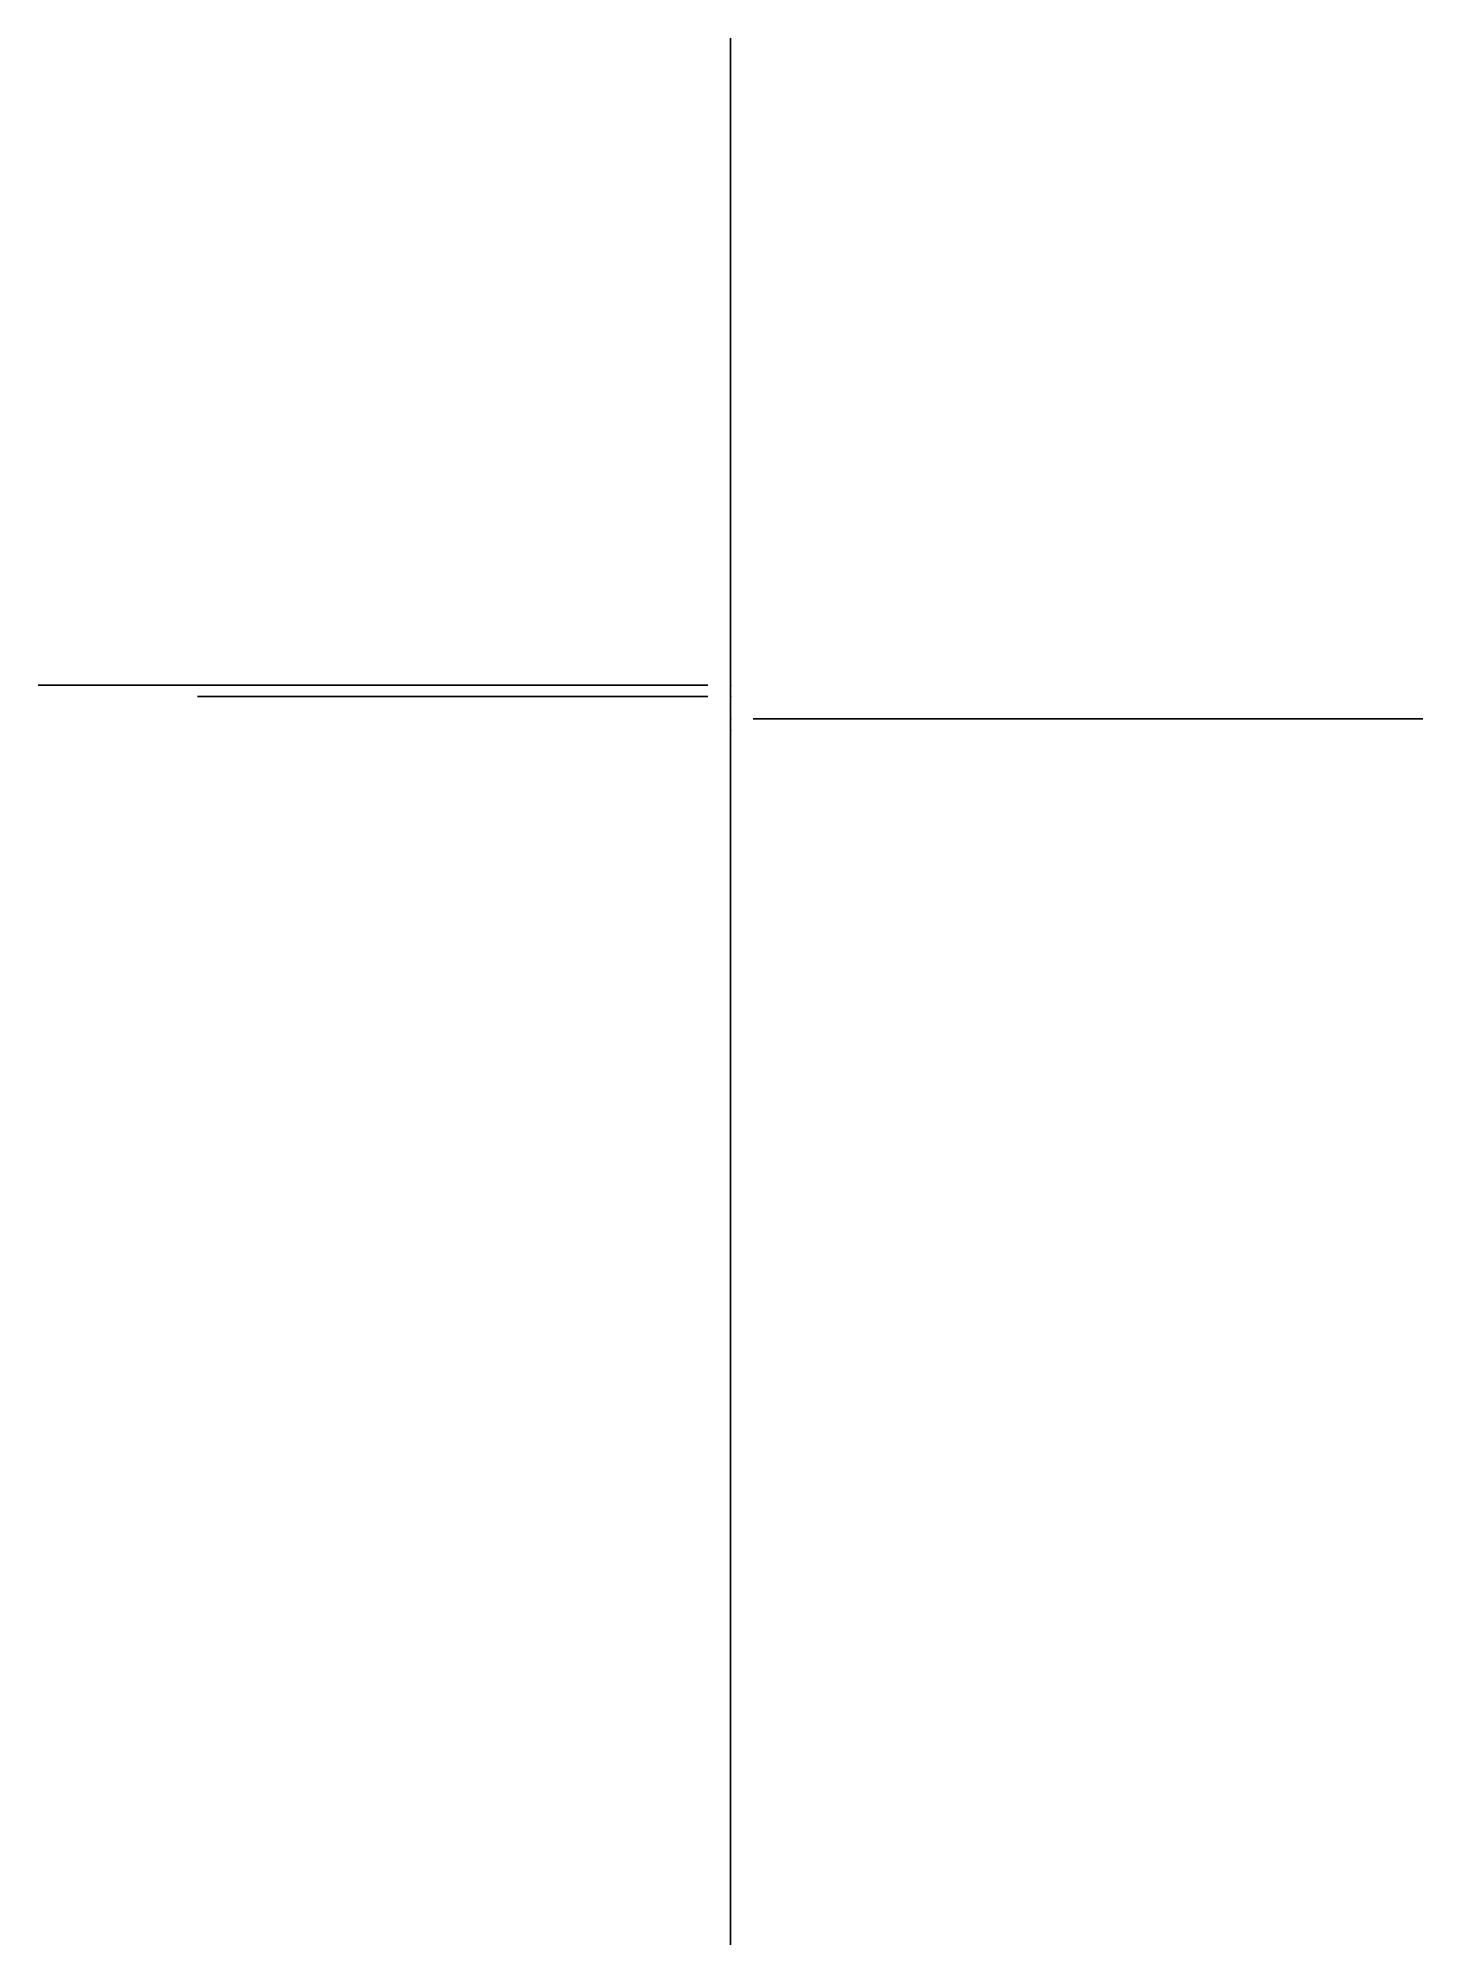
# Model space of a CAD drawing. Header units: centimetres. Extents: x -5 to 5, y -8.8 to 5.
import ezdxf

# ---------------------------------------------------------------- set-up
doc = ezdxf.new("R2010")
doc.units = ezdxf.units.CM
doc.header["$MEASUREMENT"] = 0
for name, color, linetype in [('X+Y+ Corner (x1) v1_Sketch1', 7, 'Continuous'), ('X+Y+ Corner (x1) v1_Sketch2', 7, 'Continuous'), ('X+Y+ Corner (x1) v1_Sketch3', 7, 'Continuous'), ('X+Y+ Corner (x1) v1_Sketch4', 7, 'Continuous'), ('X+Y+ Corner (x1) v1_Sketch5', 7, 'Continuous'), ('X+Y+ Corner (x1) v1_Sketch6', 7, 'Continuous'), ('X+Y+ Corner (x1) v1_Sketch7', 7, 'Continuous')]:
    doc.layers.add(name, color=color, linetype=linetype)

msp = doc.modelspace()

# ---------------------------------------------------------------- linework, layer by layer
at = {"layer": 'X+Y+ Corner (x1) v1_Sketch1'}
for p, q in [((0, 0.85, -0.675), (0, 5, -0.675)), ((0, 5, -0.675), (0, 5, -10.675)), ((0, 5, -10.675), (0, 0.85, -10.675)), ((0, 0, -5.675), (0, 5, -5.675)), ((0, 0.85), (0, 0.85, -11.35)), ((0, 0.85, -11.35), (0, 0, -11.35)), ((0, 0), (0, 0.85)), ((0, 0.85, -10.675), (0, 0.85, -0.675)), ((0, 0, -11.35), (0, 0))]:
    msp.add_line(p, q, dxfattribs=at)
msp.add_point((0, 0), dxfattribs=at)
at = {"layer": 'X+Y+ Corner (x1) v1_Sketch2'}
for p, q in [((0, 0.08128), (0, 0.08128, -0.675)), ((0, 0.08128, -0.675), (0, 0.08128, -10.675)), ((0, 0.08128, -10.675), (0, 0.08128, -11.35)), ((0, 0.08128, -11.35), (0, 0.08128)), ((0.16256, 0.08128), (5, 0.08128)), ((5, 0.08128, -11.35), (0.16256, 0.08128, -11.35)), ((0.16256, 0.08128, -11.35), (0.16256, 0.08128)), ((5, 0.08128, -5.675), (0.16256, 0.08128, -5.675)), ((0.85, 0.08128, -0.675), (0.85, 0.08128)), ((5, 0.08128, -0.675), (0.85, 0.08128, -0.675)), ((0.85, 0.08128, -10.675), (0.85, 0.08128, -11.35)), ((5, 0.08128, -10.675), (0.85, 0.08128, -10.675)), ((5, 0.08128), (5, 0.08128, -11.35))]:
    msp.add_line(p, q, dxfattribs=at)
msp.add_point((0, 0.08128), dxfattribs=at)
at = {"layer": 'X+Y+ Corner (x1) v1_Sketch3'}
for p, q in [((0, -4.67488, -10.175), (0, 0.16256, -10.175)), ((0, 0.16256, -11.35), (0, 0.16256)), ((0, 0.16256), (0, -0.52488)), ((0, -0.52488, -11.35), (0, 0.16256, -11.35)), ((0, -4.67488, -1.175), (0, 0.16256, -1.175)), ((0, -4.67488, -10.675), (0, -0.52488, -10.675)), ((0, -0.52488), (0, -0.52488, -0.675)), ((0, -0.52488, -0.675), (0, -4.67488, -0.675)), ((0, -0.52488, -10.675), (0, -0.52488, -11.35)), ((0, -4.67488, -7.645), (0, -0.87488, -7.645)), ((0, -0.87488, -1.675), (0, -0.87488, -1.855)), ((0, -4.67488, -1.675), (0, -0.87488, -1.675)), ((0, -0.87488, -1.855), (0, -4.67488, -1.855)), ((0, -0.87488, -7.645), (0, -0.87488, -7.825)), ((0, -0.87488, -7.825), (0, -4.67488, -7.825)), ((0, -4.67488, -0.675), (0, -4.67488, -10.675)), ((0, -4.67488, -1.855), (0, -4.67488, -1.675)), ((0, -4.67488, -7.825), (0, -4.67488, -7.645))]:
    msp.add_line(p, q, dxfattribs=at)
at = {"layer": 'X+Y+ Corner (x1) v1_Sketch3', "extrusion": (1, -4e-16, 0)}
for centre in [(-2.17488, -10.175), (-2.17488, -1.175), (-3.42488, -10.175), (-3.42488, -1.175)]:
    msp.add_circle(centre, 0.165, dxfattribs=at)
at = {"layer": 'X+Y+ Corner (x1) v1_Sketch3'}
msp.add_point((0, 0), dxfattribs=at)
at = {"layer": 'X+Y+ Corner (x1) v1_Sketch4'}
for p, q in [((-5, 0.32512, -0.675), (-0.85, 0.32512, -0.675)), ((-0.85, 0.32512, -10.675), (-5, 0.32512, -10.675)), ((-5, 0.32512, -10.675), (-5, 0.32512, -0.675)), ((-2, 0.32512, -3.565), (-2, 0.32512, -6.2)), ((-2, 0.32512, -0.675), (-2, 0.32512, -0.965)), ((-0.85, 0.32512, -0.675), (-2, 0.32512, -0.675)), ((-2, 0.32512, -9.8), (-2, 0.32512, -10.675)), ((-2, 0.32512, -10.675), (-0.85, 0.32512, -10.675)), ((-1.35, 0.32512, -3.265), (-1.7, 0.32512, -3.265)), ((-1.7, 0.32512, -6.5), (-1.35, 0.32512, -6.5)), ((-1.35, 0.32512, -9.5), (-1.7, 0.32512, -9.5)), ((-1.7, 0.32512, -1.265), (-1.665, 0.32512, -1.265)), ((-1.665, 0.32512, -1.265), (-1.665, 0.32512, -1.075)), ((-1.5, 0.32512, -10.275), (-1.5, 0.32512, -9.925)), ((-1.335, 0.32512, -1.075), (-1.335, 0.32512, -1.26523)), ((-0.85, 0.32512), (-0.85, 0.32512, -0.675)), ((-0.85, 0.32512, -11.35), (-0.16256, 0.32512, -11.35)), ((-0.85, 0.32512, -1.765), (-0.85, 0.32512, -2.765)), ((-0.16256, 0.32512), (-0.85, 0.32512)), ((-0.85, 0.32512, -10.675), (-0.85, 0.32512, -11.35)), ((-0.85, 0.32512, -7), (-0.85, 0.32512, -9)), ((-0.85, 0.32512), (-0.16256, 0.32512)), ((-0.85, 0.32512, -0.675), (-0.85, 0.32512)), ((-0.85, 0.32512, -11.35), (-0.85, 0.32512, -10.675)), ((-0.16256, 0.32512, -11.35), (-0.85, 0.32512, -11.35)), ((-0.16256, 0.32512, -11.35), (-0.16256, 0.32512)), ((-0.16256, 0.32512), (-0.16256, 0.32512, -11.35))]:
    msp.add_line(p, q, dxfattribs=at)
at = {"layer": 'X+Y+ Corner (x1) v1_Sketch4', "extrusion": (-1e-16, 1, -3e-16)}
for centre in [(1.5, -5.675, 0.32512), (1.5, -10.275, 0.32512), (1.5, -9.925, 0.32512)]:
    msp.add_circle(centre, 0.165, dxfattribs=at)
for centre, radius, start, end in [((1.7, -0.965, 0.32512), 0.3, 270, 360), ((1.7, -3.565, 0.32512), 0.3, 0, 90), ((1.7, -6.2, 0.32512), 0.3, 270, 0), ((1.7, -9.8, 0.32512), 0.3, 0, 90), ((1.35, -1.765, 0.32512), 0.5, 91.719131, 180)]:
    msp.add_arc(centre, radius, start, end, dxfattribs=at)
at = {"layer": 'X+Y+ Corner (x1) v1_Sketch4', "extrusion": (-4e-16, 1, -3e-16)}
msp.add_arc((1.5, -1.075, 0.32512), 0.165, 360, 180, dxfattribs=at)
at = {"layer": 'X+Y+ Corner (x1) v1_Sketch4', "extrusion": (-1e-16, 1, 1e-16)}
msp.add_arc((1.35, -7, 0.32512), 0.5, 90, 180, dxfattribs=at)
at = {"layer": 'X+Y+ Corner (x1) v1_Sketch4', "extrusion": (-5e-16, 1, -3e-16)}
for centre in [(1.35, -9, 0.32512), (1.35, -2.765, 0.32512)]:
    msp.add_arc(centre, 0.5, 180, 270, dxfattribs=at)
at = {"layer": 'X+Y+ Corner (x1) v1_Sketch4'}
msp.add_point((0, 0.32512), dxfattribs=at)
at = {"layer": 'X+Y+ Corner (x1) v1_Sketch5'}
for p, q in [((0, -0.52488, -11.35), (0, 0.16256, -11.35)), ((0, 0.16256), (0, -0.52488)), ((0, 0.16256, -11.35), (0, 0.16256)), ((0, -0.52488, -10.675), (0, -0.52488, -11.35)), ((0, -4.67488, -10.675), (0, -0.52488, -10.675)), ((0, -0.52488), (0, -0.52488, -0.675)), ((0, -0.52488, -0.675), (0, -4.67488, -0.675)), ((0, -0.57488, -10.675), (0, -0.57488, -0.675)), ((0, -8.77488, -10.675), (0, -0.57488, -10.675)), ((0, -0.57488, -0.675), (0, -8.77488, -0.675)), ((0, -0.87488, -8.355), (0, -8.47488, -8.355)), ((0, -8.47488, -7.645), (0, -0.87488, -7.645)), ((0, -8.47488, -1.675), (0, -0.87488, -1.675)), ((0, -4.67488, -7.645), (0, -0.87488, -7.645)), ((0, -0.87488, -1.675), (0, -0.87488, -1.855)), ((0, -0.87488, -7.825), (0, -4.67488, -7.825)), ((0, -0.87488, -8.175), (0, -0.87488, -8.355)), ((0, -8.47488, -8.175), (0, -0.87488, -8.175)), ((0, -4.67488, -1.675), (0, -0.87488, -1.675)), ((0, -0.87488, -7.645), (0, -0.87488, -7.825)), ((0, -0.87488, -1.675), (0, -0.87488, -1.855)), ((0, -0.87488, -7.645), (0, -0.87488, -7.825)), ((0, -0.87488, -1.855), (0, -4.67488, -1.855)), ((0, -0.87488, -7.825), (0, -8.47488, -7.825)), ((0, -0.87488, -10.15), (0, -0.87488, -10.33)), ((0, -0.87488, -10.33), (0, -8.47488, -10.33)), ((0, -8.47488, -10.15), (0, -0.87488, -10.15)), ((0, -0.87488, -1.855), (0, -8.47488, -1.855)), ((0, -4.67488, -1.855), (0, -4.67488, -7.645)), ((0, -4.67488, -0.675), (0, -4.67488, -1.675)), ((0, -4.67488, -7.825), (0, -4.67488, -10.675)), ((0, -8.47488, -1.855), (0, -8.47488, -1.675)), ((0, -8.47488, -8.355), (0, -8.47488, -8.175)), ((0, -8.47488, -7.825), (0, -8.47488, -7.645)), ((0, -8.47488, -10.33), (0, -8.47488, -10.15)), ((0, -8.77488, -0.675), (0, -8.77488, -10.675))]:
    msp.add_line(p, q, dxfattribs=at)
at = {"layer": 'X+Y+ Corner (x1) v1_Sketch5', "extrusion": (1, -1.1e-15, -1e-16)}
for centre, radius in [((-0.82488, -0.975), 0.08), ((-0.87488, -5.675), 0.08), ((-0.87488, -3.65), 0.08), ((-2.17488, -1.175), 0.3), ((-2.17488, -1.175), 0.165), ((-3.42488, -1.175), 0.3), ((-4.67488, -0.975), 0.08), ((-5.92488, -1.175), 0.3), ((-7.17488, -1.175), 0.3), ((-8.47488, -3.65), 0.08), ((-8.47488, -5.675), 0.08), ((-8.52488, -0.975), 0.08)]:
    msp.add_circle(centre, radius, dxfattribs=at)
at = {"layer": 'X+Y+ Corner (x1) v1_Sketch5'}
msp.add_point((0, 0), dxfattribs=at)
at = {"layer": 'X+Y+ Corner (x1) v1_Sketch6'}
for p, q in [((-0.85, 0.24384, -3.175), (-3.85, 0.24384, -3.175)), ((-3.85, 0.24384, -4.675), (-0.85, 0.24384, -4.675)), ((-3.85, 0.24384, -3.175), (-3.85, 0.24384, -4.675)), ((-0.85, 0.24384, -0.675), (-2, 0.24384, -0.675)), ((-2, 0.24384, -9.8), (-2, 0.24384, -10.675)), ((-2, 0.24384, -3.565), (-2, 0.24384, -6.2)), ((-2, 0.24384, -10.675), (-0.85, 0.24384, -10.675)), ((-2, 0.24384, -0.675), (-2, 0.24384, -0.965)), ((-1.85, 0.24384, -2.175), (-0.85, 0.24384, -2.175)), ((-0.85, 0.24384, -3.175), (-1.85, 0.24384, -3.175)), ((-1.85, 0.24384, -3.175), (-1.85, 0.24384, -2.175)), ((-1.7, 0.24384, -6.5), (-1.35, 0.24384, -6.5)), ((-1.35, 0.24384, -3.265), (-1.7, 0.24384, -3.265)), ((-1.35, 0.24384, -9.5), (-1.7, 0.24384, -9.5)), ((-1.7, 0.24384, -1.265), (-1.665, 0.24384, -1.265)), ((-1.665, 0.24384, -1.265), (-1.665, 0.24384, -1.075)), ((-1.335, 0.24384, -1.075), (-1.335, 0.24384, -1.26523)), ((-0.85, 0.24384, -2.175), (-0.85, 0.24384, -3.175)), ((-0.85, 0.24384, -10.675), (-0.85, 0.24384, -11.35)), ((-0.85, 0.24384, -11.35), (-0.16256, 0.24384, -11.35)), ((-0.16256, 0.24384), (-0.85, 0.24384)), ((-0.85, 0.24384), (-0.85, 0.24384, -0.675)), ((-0.85, 0.24384, -1.765), (-0.85, 0.24384, -2.765)), ((-0.85, 0.24384, -7), (-0.85, 0.24384, -9)), ((-0.85, 0.24384, -4.675), (-0.85, 0.24384, -3.175)), ((-0.16256, 0.24384, -11.35), (-0.16256, 0.24384))]:
    msp.add_line(p, q, dxfattribs=at)
at = {"layer": 'X+Y+ Corner (x1) v1_Sketch6', "extrusion": (1e-16, -1, 3e-16)}
for centre in [(-1.5, -5.675, -0.24384), (-1.5, -9.925, -0.24384)]:
    msp.add_circle(centre, 0.165, dxfattribs=at)
for centre, radius, start, end in [((-1.7, -3.565, -0.24384), 0.3, 90, 180), ((-1.7, -6.2, -0.24384), 0.3, 180, 270), ((-1.7, -0.965, -0.24384), 0.3, 180, 270), ((-1.7, -9.8, -0.24384), 0.3, 90, 180), ((-1.5, -1.075, -0.24384), 0.165, 0, 180), ((-1.35, -2.765, -0.24384), 0.5, 270, 0), ((-1.35, -9, -0.24384), 0.5, 270, 360), ((-1.35, -7, -0.24384), 0.5, 0, 90), ((-1.35, -1.765, -0.24384), 0.5, 0, 88.280869)]:
    msp.add_arc(centre, radius, start, end, dxfattribs=at)
at = {"layer": 'X+Y+ Corner (x1) v1_Sketch6'}
msp.add_point((0, 0.24384), dxfattribs=at)
at = {"layer": 'X+Y+ Corner (x1) v1_Sketch7'}
for p, q in [((0, -0.52488, -11.35), (0, 0.16256, -11.35)), ((0, 0.16256, -11.35), (0, 0.16256)), ((0, 0.16256), (0, -0.52488)), ((0, -0.52488), (0, -0.52488, -0.675)), ((0, -0.52488, -0.675), (0, -4.67488, -0.675)), ((0, -4.67488, -10.675), (0, -0.52488, -10.675)), ((0, -0.52488, -10.675), (0, -0.52488, -11.35)), ((0, -0.87488, -8.355), (0, -4.67488, -8.355)), ((0, -4.67488, -10.15), (0, -0.87488, -10.15)), ((0, -0.87488, -10.15), (0, -0.87488, -10.33)), ((0, -0.87488, -10.33), (0, -4.67488, -10.33)), ((0, -0.87488, -7.825), (0, -4.67488, -7.825)), ((0, -0.87488, -1.855), (0, -4.67488, -1.855)), ((0, -0.87488, -1.675), (0, -0.87488, -1.855)), ((0, -0.87488, -7.645), (0, -0.87488, -7.825)), ((0, -0.87488, -8.175), (0, -0.87488, -8.355)), ((0, -4.67488, -8.175), (0, -0.87488, -8.175)), ((0, -4.67488, -7.645), (0, -0.87488, -7.645)), ((0, -4.67488, -1.675), (0, -0.87488, -1.675)), ((0, -4.67488, -10.33), (0, -4.67488, -10.675)), ((0, -4.67488, -8.355), (0, -4.67488, -10.15)), ((0, -4.67488, -1.855), (0, -4.67488, -7.645)), ((0, -4.67488, -0.675), (0, -4.67488, -1.675)), ((0, -4.67488, -7.825), (0, -4.67488, -8.175))]:
    msp.add_line(p, q, dxfattribs=at)
at = {"layer": 'X+Y+ Corner (x1) v1_Sketch7', "extrusion": (1, -1e-15, -2e-16)}
for centre in [(-2.07488, -4.75), (-2.07488, -9.2525), (-2.17488, -1.175)]:
    msp.add_circle(centre, 0.165, dxfattribs=at)
at = {"layer": 'X+Y+ Corner (x1) v1_Sketch7'}
msp.add_point((0, 0, 0), dxfattribs=at)

doc.saveas('drawing.dxf')
